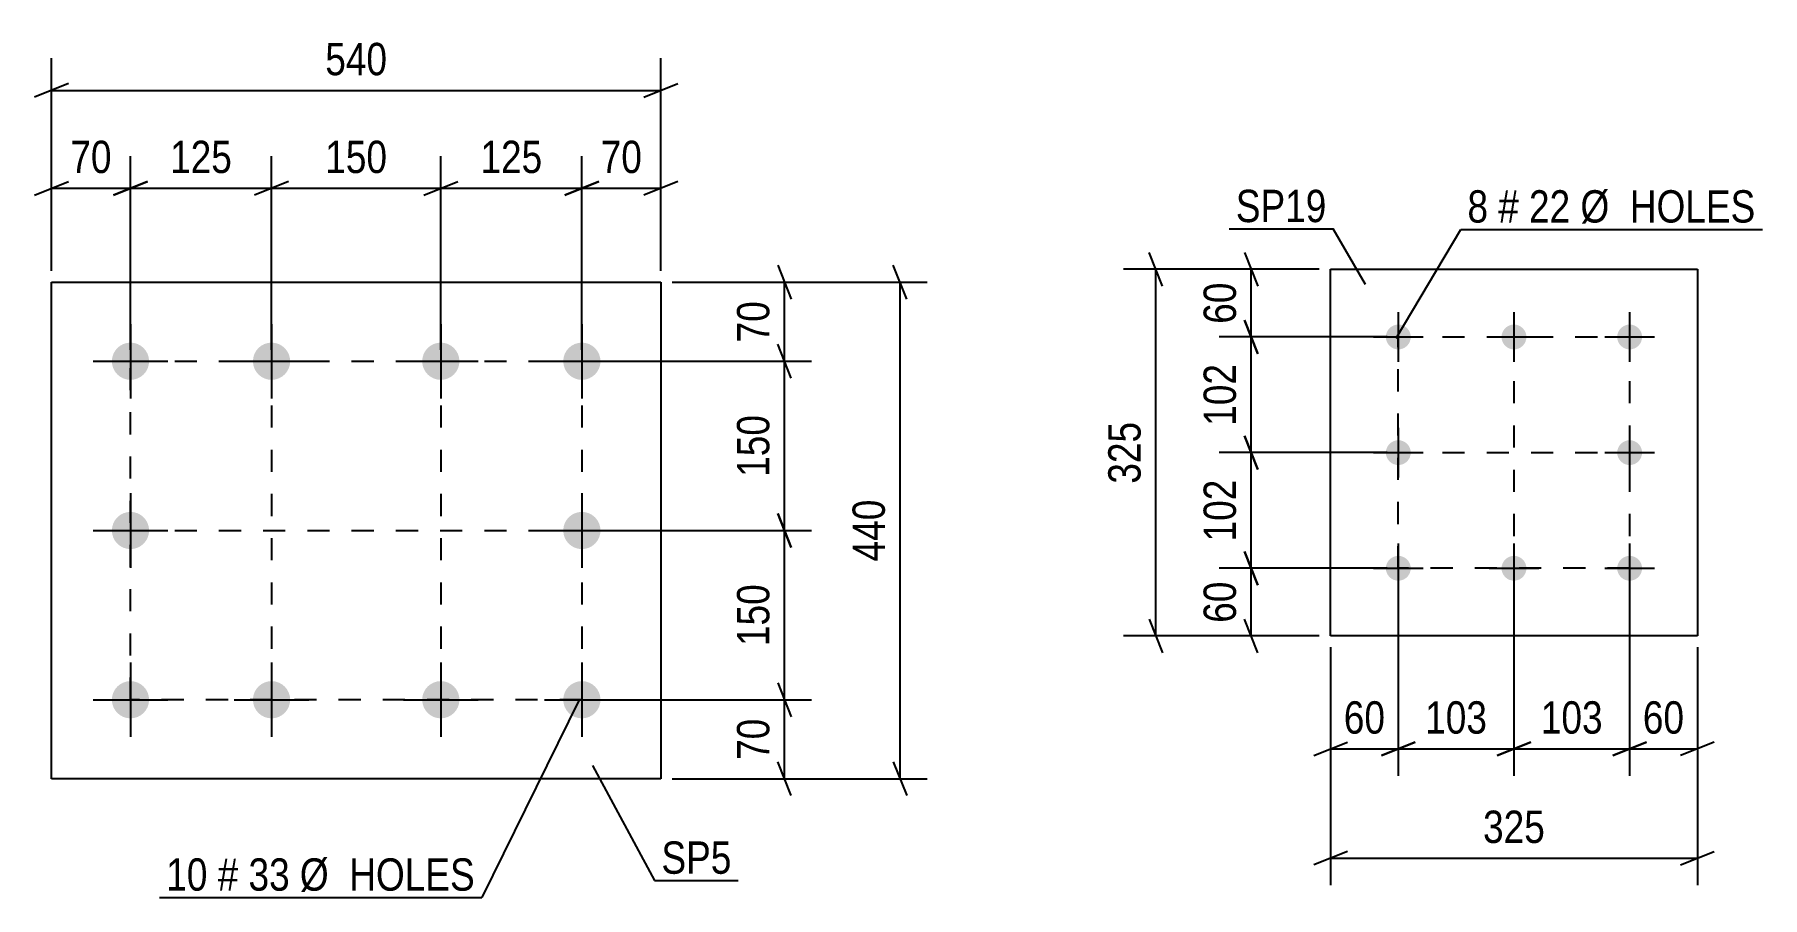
# Model space of a CAD drawing. Header units: millimetres. Extents: x 0 to 1189, y 0 to 841.
# Drawn here: x 396.4 to 549.6, y 268.2 to 344.7 of the extents above; entities that cross this region are included whole.
import ezdxf

# ---------------------------------------------------------------- set-up
doc = ezdxf.new("R2010")
doc.units = ezdxf.units.MM
doc.linetypes.add('DXK_LINE_DOT2', pattern=[3.9198, 1.9599, -1.9599])
doc.styles.add('Arial Narrow', font='ARIALN.TTF', dxfattribs={"height": 0.2})

# ---------------------------------------------------------------- blocks, each defined once
blk = doc.blocks.new('Part-814734972-31509 - 31508')
at = {"color": 2, "linetype": 'Continuous'}
for p, q in [((511.3, 291.37), (511.3, 323.87)), ((511.3, 323.87), (543.8, 323.87)), ((543.8, 323.87), (543.8, 291.37)), ((543.8, 291.37), (511.3, 291.37))]:
    blk.add_line(p, q, dxfattribs=at)
blk = doc.blocks.new('Bolt-814734972-31510 - 31508')
at = {"linetype": 'Continuous'}
for points in [[(517.3, 318.97, -1), (517.3, 316.77, -1)], [(527.55, 318.97, -1), (527.55, 316.77, -1)], [(537.8, 318.97, -1), (537.8, 316.77, -1)], [(517.3, 308.72, -1), (517.3, 306.52, -1)], [(537.8, 308.72, -1), (537.8, 306.52, -1)], [(517.3, 298.47, -1), (517.3, 296.27, -1)], [(527.55, 298.47, -1), (527.55, 296.27, -1)], [(537.8, 298.47, -1), (537.8, 296.27, -1)]]:
    blk.add_hatch(color=1, dxfattribs=at).paths.add_polyline_path(points)
at = {"color": 1, "linetype": 'Continuous'}
for p, q in [((517.3, 320.07), (517.3, 315.67)), ((527.55, 320.07), (527.55, 315.67)), ((537.8, 320.07), (537.8, 315.67)), ((515.1, 317.87), (519.5, 317.87)), ((525.35, 317.87), (529.75, 317.87)), ((535.6, 317.87), (540, 317.87)), ((517.3, 309.82), (517.3, 305.42)), ((537.8, 309.82), (537.8, 305.42)), ((515.1, 307.62), (519.5, 307.62)), ((535.6, 307.62), (540, 307.62)), ((517.3, 299.57), (517.3, 295.17)), ((527.55, 299.57), (527.55, 295.17)), ((537.8, 299.57), (537.8, 295.17)), ((515.1, 297.37), (519.5, 297.37)), ((525.35, 297.37), (529.75, 297.37)), ((535.6, 297.37), (540, 297.37))]:
    blk.add_line(p, q, dxfattribs=at)
blk = doc.blocks.new('Part-814734972-31533 - 31532')
at = {"color": 2, "linetype": 'Continuous'}
for p, q in [((397.95, 278.72), (397.95, 322.72)), ((397.95, 322.72), (451.95, 322.72)), ((451.95, 322.72), (451.95, 278.72)), ((451.95, 278.72), (397.95, 278.72))]:
    blk.add_line(p, q, dxfattribs=at)
blk = doc.blocks.new('Bolt-814734972-31534 - 31532')
at = {"linetype": 'Continuous'}
for points in [[(404.95, 317.37, -1), (404.95, 314.07, -1)], [(417.45, 317.37, -1), (417.45, 314.07, -1)], [(432.45, 317.37, -1), (432.45, 314.07, -1)], [(444.95, 317.37, -1), (444.95, 314.07, -1)], [(404.95, 302.37, -1), (404.95, 299.07, -1)], [(444.95, 302.37, -1), (444.95, 299.07, -1)], [(404.95, 287.37, -1), (404.95, 284.07, -1)], [(417.45, 287.37, -1), (417.45, 284.07, -1)], [(432.45, 287.37, -1), (432.45, 284.07, -1)], [(444.95, 287.37, -1), (444.95, 284.07, -1)]]:
    blk.add_hatch(color=1, dxfattribs=at).paths.add_polyline_path(points)
at = {"color": 1, "linetype": 'Continuous'}
for p, q in [((404.95, 319.02), (404.95, 312.42)), ((417.45, 319.02), (417.45, 312.42)), ((432.45, 319.02), (432.45, 312.42)), ((444.95, 319.02), (444.95, 312.42)), ((401.65, 315.72), (408.25, 315.72)), ((414.15, 315.72), (420.75, 315.72)), ((429.15, 315.72), (435.75, 315.72)), ((441.65, 315.72), (448.25, 315.72)), ((404.95, 304.02), (404.95, 297.42)), ((444.95, 304.02), (444.95, 297.42)), ((401.65, 300.72), (408.25, 300.72)), ((441.65, 300.72), (448.25, 300.72)), ((404.95, 289.02), (404.95, 282.42)), ((417.45, 289.02), (417.45, 282.42)), ((432.45, 289.02), (432.45, 282.42)), ((444.95, 289.02), (444.95, 282.42)), ((401.65, 285.72), (408.25, 285.72)), ((414.15, 285.72), (420.75, 285.72)), ((429.15, 285.72), (435.75, 285.72)), ((441.65, 285.72), (448.25, 285.72))]:
    blk.add_line(p, q, dxfattribs=at)
blk = doc.blocks.new('Rectangle-814734972-34090 - 31508')
at = {"color": 1, "linetype": 'DXK_LINE_DOT2'}
blk.add_lwpolyline([(517.3, 317.87), (537.8, 317.87), (537.8, 297.37), (517.3, 297.37), (517.3, 317.87)], close=True, dxfattribs=at)
blk = doc.blocks.new('Rectangle-814734972-34040 - 31532')
at = {"color": 1, "linetype": 'DXK_LINE_DOT2'}
blk.add_lwpolyline([(404.95, 315.72), (444.95, 315.72), (444.95, 285.72), (404.95, 285.72), (404.95, 315.72)], close=True, dxfattribs=at)
blk = doc.blocks.new('Line-814734972-34100 - 31508')
at = {"color": 1, "linetype": 'DXK_LINE_DOT2'}
blk.add_line((527.55, 317.87), (527.55, 297.37), dxfattribs=at)
blk = doc.blocks.new('Line-814734972-34050 - 31532')
at = {"color": 1, "linetype": 'DXK_LINE_DOT2'}
blk.add_line((404.95, 300.72), (444.95, 300.72), dxfattribs=at)
blk = doc.blocks.new('Line-814734972-34107 - 31508')
at = {"color": 1, "linetype": 'DXK_LINE_DOT2'}
blk.add_line((517.3, 307.62), (537.8, 307.62), dxfattribs=at)
blk = doc.blocks.new('Line-814734972-34057 - 31532')
at = {"color": 1, "linetype": 'DXK_LINE_DOT2'}
blk.add_line((417.45, 315.72), (417.45, 286.12), dxfattribs=at)
blk = doc.blocks.new('Line-814734972-34061 - 31532')
at = {"color": 1, "linetype": 'DXK_LINE_DOT2'}
blk.add_line((432.45, 315.72), (432.45, 285.72), dxfattribs=at)
blk = doc.blocks.new('StraightDimension-814734972-31935 - 31508')
at = {"color": 7, "linetype": 'Continuous'}
for p, q in [((537.8, 296.37), (537.8, 278.97)), ((543.8, 290.37), (543.8, 278.97)), ((536.3, 280.77), (539.3, 281.97)), ((545.3, 281.97), (542.3, 280.77)), ((537.8, 281.37), (543.8, 281.37))]:
    blk.add_line(p, q, dxfattribs=at)
at = {"color": 0}
blk.add_wipeout([(543.23, 282.12), (543.23, 286.32), (538.37, 286.32), (538.37, 282.12)], dxfattribs=at)
at = {"color": 3, "style": 'Arial Narrow'}
blk.add_text('60', height=2.863, dxfattribs=at).set_placement((538.97, 282.72))
blk = doc.blocks.new('StraightDimension-814734972-31937 - 31508')
at = {"color": 7, "linetype": 'Continuous'}
for p, q in [((517.3, 296.37), (517.3, 278.97)), ((527.55, 296.37), (527.55, 278.97)), ((515.8, 280.77), (518.8, 281.97)), ((529.05, 281.97), (526.05, 280.77)), ((517.3, 281.37), (527.55, 281.37))]:
    blk.add_line(p, q, dxfattribs=at)
at = {"color": 0}
blk.add_wipeout([(525.76, 282.12), (525.76, 286.32), (519.08, 286.32), (519.08, 282.12)], dxfattribs=at)
at = {"color": 3, "style": 'Arial Narrow'}
blk.add_text('103', height=2.863, dxfattribs=at).set_placement((519.68, 282.72))
blk = doc.blocks.new('StraightDimension-814734972-31915 - 31508')
at = {"color": 7, "linetype": 'Continuous'}
for p, q in [((503.66, 325.37), (504.86, 322.37)), ((510.3, 323.87), (501.41, 323.87)), ((504.26, 317.87), (504.26, 323.87)), ((504.86, 316.37), (503.66, 319.37)), ((516.3, 317.87), (501.41, 317.87))]:
    blk.add_line(p, q, dxfattribs=at)
at = {"color": 0}
blk.add_wipeout([(503.51, 323.29), (499.31, 323.29), (499.31, 318.44), (503.51, 318.44)], dxfattribs=at)
at = {"color": 3, "style": 'Arial Narrow'}
blk.add_text('60', height=2.863, rotation=90.0002, dxfattribs=at).set_placement((502.91, 319.04))
blk = doc.blocks.new('StraightDimension-814734972-31916 - 31508')
at = {"color": 7, "linetype": 'Continuous'}
for p, q in [((503.66, 319.37), (504.86, 316.37)), ((516.3, 317.87), (501.41, 317.87)), ((504.26, 307.62), (504.26, 317.87)), ((504.86, 306.12), (503.66, 309.12)), ((516.3, 307.62), (501.41, 307.62))]:
    blk.add_line(p, q, dxfattribs=at)
at = {"color": 0}
blk.add_wipeout([(503.51, 316.08), (499.31, 316.08), (499.31, 309.4), (503.51, 309.4)], dxfattribs=at)
at = {"color": 3, "style": 'Arial Narrow'}
blk.add_text('102', height=2.863, rotation=90.0002, dxfattribs=at).set_placement((502.91, 310))
blk = doc.blocks.new('StraightDimension-814734972-31917 - 31508')
at = {"color": 7, "linetype": 'Continuous'}
for p, q in [((503.66, 309.12), (504.86, 306.12)), ((516.3, 307.62), (501.41, 307.62)), ((504.26, 297.37), (504.26, 307.62)), ((504.86, 295.87), (503.66, 298.87)), ((516.3, 297.37), (501.41, 297.37))]:
    blk.add_line(p, q, dxfattribs=at)
at = {"color": 0}
blk.add_wipeout([(503.51, 305.83), (499.31, 305.83), (499.31, 299.15), (503.51, 299.15)], dxfattribs=at)
at = {"color": 3, "style": 'Arial Narrow'}
blk.add_text('102', height=2.863, rotation=90.0002, dxfattribs=at).set_placement((502.91, 299.75))
blk = doc.blocks.new('StraightDimension-814734972-31918 - 31508')
at = {"color": 7, "linetype": 'Continuous'}
for p, q in [((503.66, 298.87), (504.86, 295.87)), ((516.3, 297.37), (501.41, 297.37)), ((504.26, 291.37), (504.26, 297.37)), ((504.86, 289.87), (503.66, 292.87)), ((510.3, 291.37), (501.41, 291.37))]:
    blk.add_line(p, q, dxfattribs=at)
at = {"color": 0}
blk.add_wipeout([(503.51, 296.79), (499.31, 296.79), (499.31, 291.94), (503.51, 291.94)], dxfattribs=at)
at = {"color": 3, "style": 'Arial Narrow'}
blk.add_text('60', height=2.863, rotation=90.0002, dxfattribs=at).set_placement((502.91, 292.54))
blk = doc.blocks.new('StraightDimension-814734972-31931 - 31508')
at = {"color": 7, "linetype": 'Continuous'}
for p, q in [((496.41, 322.37), (495.21, 325.37)), ((510.3, 323.87), (492.96, 323.87)), ((495.81, 291.37), (495.81, 323.87)), ((495.21, 292.87), (496.41, 289.87)), ((510.3, 291.37), (492.96, 291.37))]:
    blk.add_line(p, q, dxfattribs=at)
at = {"color": 0}
blk.add_wipeout([(495.06, 310.96), (490.86, 310.96), (490.86, 304.27), (495.06, 304.27)], dxfattribs=at)
at = {"color": 3, "style": 'Arial Narrow'}
blk.add_text('325', height=2.863, rotation=90.0002, dxfattribs=at).set_placement((494.46, 304.87))
blk = doc.blocks.new('StraightDimension-814734972-31936 - 31508')
at = {"color": 7, "linetype": 'Continuous'}
for p, q in [((527.55, 296.37), (527.55, 278.97)), ((537.8, 296.37), (537.8, 278.97)), ((526.05, 280.77), (529.05, 281.97)), ((539.3, 281.97), (536.3, 280.77)), ((527.55, 281.37), (537.8, 281.37))]:
    blk.add_line(p, q, dxfattribs=at)
at = {"color": 0}
blk.add_wipeout([(536.01, 282.12), (536.01, 286.32), (529.33, 286.32), (529.33, 282.12)], dxfattribs=at)
at = {"color": 3, "style": 'Arial Narrow'}
blk.add_text('103', height=2.863, dxfattribs=at).set_placement((529.93, 282.72))
blk = doc.blocks.new('StraightDimension-814734972-31938 - 31508')
at = {"color": 7, "linetype": 'Continuous'}
for p, q in [((517.3, 296.37), (517.3, 278.97)), ((511.3, 290.37), (511.3, 278.97)), ((509.8, 280.77), (512.8, 281.97)), ((518.8, 281.97), (515.8, 280.77)), ((511.3, 281.37), (517.3, 281.37))]:
    blk.add_line(p, q, dxfattribs=at)
at = {"color": 0}
blk.add_wipeout([(516.73, 282.12), (516.73, 286.32), (511.87, 286.32), (511.87, 282.12)], dxfattribs=at)
at = {"color": 3, "style": 'Arial Narrow'}
blk.add_text('60', height=2.863, dxfattribs=at).set_placement((512.47, 282.72))
blk = doc.blocks.new('StraightDimension-814734972-31951 - 31508')
at = {"color": 7, "linetype": 'Continuous'}
for p, q in [((511.3, 290.37), (511.3, 269.28)), ((543.8, 290.37), (543.8, 269.28)), ((512.8, 272.28), (509.8, 271.08)), ((511.3, 271.68), (543.8, 271.68)), ((542.3, 271.08), (545.3, 272.28))]:
    blk.add_line(p, q, dxfattribs=at)
at = {"color": 0}
blk.add_wipeout([(530.89, 272.43), (530.89, 276.63), (524.21, 276.63), (524.21, 272.43)], dxfattribs=at)
at = {"color": 3, "style": 'Arial Narrow'}
blk.add_text('325', height=2.863, dxfattribs=at).set_placement((524.81, 273.03))
blk = doc.blocks.new('StraightDimension-814734972-32011 - 31532')
at = {"color": 7, "linetype": 'Continuous'}
for p, q in [((397.95, 323.72), (397.95, 333.9)), ((404.95, 316.72), (404.95, 333.9)), ((396.45, 330.45), (399.45, 331.65)), ((397.95, 331.05), (404.95, 331.05)), ((406.45, 331.65), (403.45, 330.45))]:
    blk.add_line(p, q, dxfattribs=at)
at = {"color": 0}
blk.add_wipeout([(403.88, 331.8), (403.88, 336), (399.02, 336), (399.02, 331.8)], dxfattribs=at)
at = {"color": 3, "style": 'Arial Narrow'}
blk.add_text('70', height=2.863, dxfattribs=at).set_placement((399.62, 332.4))
blk = doc.blocks.new('StraightDimension-814734972-32008 - 31532')
at = {"color": 7, "linetype": 'Continuous'}
for p, q in [((432.45, 316.72), (432.45, 333.9)), ((444.95, 316.72), (444.95, 333.9)), ((430.95, 330.45), (433.95, 331.65)), ((432.45, 331.05), (444.95, 331.05)), ((446.45, 331.65), (443.45, 330.45))]:
    blk.add_line(p, q, dxfattribs=at)
at = {"color": 0}
blk.add_wipeout([(442.04, 331.8), (442.04, 336), (435.36, 336), (435.36, 331.8)], dxfattribs=at)
at = {"color": 3, "style": 'Arial Narrow'}
blk.add_text('125', height=2.863, dxfattribs=at).set_placement((435.96, 332.4))
blk = doc.blocks.new('StraightDimension-814734972-31987 - 31532')
at = {"color": 7, "linetype": 'Continuous'}
for p, q in [((462.31, 324.22), (463.51, 321.22)), ((452.95, 322.72), (465.31, 322.72)), ((462.91, 315.72), (462.91, 322.72)), ((463.51, 314.22), (462.31, 317.22)), ((445.95, 315.72), (465.31, 315.72))]:
    blk.add_line(p, q, dxfattribs=at)
at = {"color": 0}
blk.add_wipeout([(462.16, 321.65), (457.96, 321.65), (457.96, 316.79), (462.16, 316.79)], dxfattribs=at)
at = {"color": 3, "style": 'Arial Narrow'}
blk.add_text('70', height=2.863, rotation=90.0002, dxfattribs=at).set_placement((461.56, 317.39))
blk = doc.blocks.new('StraightDimension-814734972-31988 - 31532')
at = {"color": 7, "linetype": 'Continuous'}
for p, q in [((463.51, 314.22), (462.31, 317.22)), ((445.95, 315.72), (465.31, 315.72)), ((462.91, 300.72), (462.91, 315.72)), ((462.31, 302.22), (463.51, 299.22)), ((445.95, 300.72), (465.31, 300.72))]:
    blk.add_line(p, q, dxfattribs=at)
at = {"color": 0}
blk.add_wipeout([(462.16, 311.56), (457.96, 311.56), (457.96, 304.88), (462.16, 304.88)], dxfattribs=at)
at = {"color": 3, "style": 'Arial Narrow'}
blk.add_text('150', height=2.863, rotation=90.0002, dxfattribs=at).set_placement((461.56, 305.48))
blk = doc.blocks.new('StraightDimension-814734972-31989 - 31532')
at = {"color": 7, "linetype": 'Continuous'}
for p, q in [((463.51, 299.22), (462.31, 302.22)), ((445.95, 300.72), (465.31, 300.72)), ((462.91, 285.72), (462.91, 300.72)), ((462.31, 287.22), (463.51, 284.22)), ((445.95, 285.72), (465.31, 285.72))]:
    blk.add_line(p, q, dxfattribs=at)
at = {"color": 0}
blk.add_wipeout([(462.16, 296.56), (457.96, 296.56), (457.96, 289.88), (462.16, 289.88)], dxfattribs=at)
at = {"color": 3, "style": 'Arial Narrow'}
blk.add_text('150', height=2.863, rotation=90.0002, dxfattribs=at).set_placement((461.56, 290.48))
blk = doc.blocks.new('StraightDimension-814734972-31990 - 31532')
at = {"color": 7, "linetype": 'Continuous'}
for p, q in [((462.31, 287.22), (463.51, 284.22)), ((445.95, 285.72), (465.31, 285.72)), ((462.91, 278.72), (462.91, 285.72)), ((463.51, 277.22), (462.31, 280.22)), ((452.95, 278.72), (465.31, 278.72))]:
    blk.add_line(p, q, dxfattribs=at)
at = {"color": 0}
blk.add_wipeout([(462.16, 284.65), (457.96, 284.65), (457.96, 279.79), (462.16, 279.79)], dxfattribs=at)
at = {"color": 3, "style": 'Arial Narrow'}
blk.add_text('70', height=2.863, rotation=90.0002, dxfattribs=at).set_placement((461.56, 280.39))
blk = doc.blocks.new('StraightDimension-814734972-32003 - 31532')
at = {"color": 7, "linetype": 'Continuous'}
for p, q in [((473.75, 321.22), (472.55, 324.22)), ((452.95, 322.72), (475.55, 322.72)), ((473.15, 278.72), (473.15, 322.72)), ((472.55, 280.22), (473.75, 277.22)), ((452.95, 278.72), (475.55, 278.72))]:
    blk.add_line(p, q, dxfattribs=at)
at = {"color": 0}
blk.add_wipeout([(472.4, 304.06), (468.2, 304.06), (468.2, 297.38), (472.4, 297.38)], dxfattribs=at)
at = {"color": 3, "style": 'Arial Narrow'}
blk.add_text('440', height=2.863, rotation=90.0002, dxfattribs=at).set_placement((471.8, 297.98))
blk = doc.blocks.new('StraightDimension-814734972-32007 - 31532')
at = {"color": 7, "linetype": 'Continuous'}
for p, q in [((444.95, 316.72), (444.95, 333.9)), ((451.95, 323.72), (451.95, 333.9)), ((443.45, 330.45), (446.45, 331.65)), ((444.95, 331.05), (451.95, 331.05)), ((453.45, 331.65), (450.45, 330.45))]:
    blk.add_line(p, q, dxfattribs=at)
at = {"color": 0}
blk.add_wipeout([(450.88, 331.8), (450.88, 336), (446.02, 336), (446.02, 331.8)], dxfattribs=at)
at = {"color": 3, "style": 'Arial Narrow'}
blk.add_text('70', height=2.863, dxfattribs=at).set_placement((446.62, 332.4))
blk = doc.blocks.new('StraightDimension-814734972-32009 - 31532')
at = {"color": 7, "linetype": 'Continuous'}
for p, q in [((417.45, 316.72), (417.45, 333.9)), ((432.45, 316.72), (432.45, 333.9)), ((418.95, 331.65), (415.95, 330.45)), ((417.45, 331.05), (432.45, 331.05)), ((430.95, 330.45), (433.95, 331.65))]:
    blk.add_line(p, q, dxfattribs=at)
at = {"color": 0}
blk.add_wipeout([(428.29, 331.8), (428.29, 336), (421.61, 336), (421.61, 331.8)], dxfattribs=at)
at = {"color": 3, "style": 'Arial Narrow'}
blk.add_text('150', height=2.863, dxfattribs=at).set_placement((422.21, 332.4))
blk = doc.blocks.new('StraightDimension-814734972-32010 - 31532')
at = {"color": 7, "linetype": 'Continuous'}
for p, q in [((404.95, 316.72), (404.95, 333.9)), ((417.45, 316.72), (417.45, 333.9)), ((403.45, 330.45), (406.45, 331.65)), ((404.95, 331.05), (417.45, 331.05)), ((418.95, 331.65), (415.95, 330.45))]:
    blk.add_line(p, q, dxfattribs=at)
at = {"color": 0}
blk.add_wipeout([(414.54, 331.8), (414.54, 336), (407.86, 336), (407.86, 331.8)], dxfattribs=at)
at = {"color": 3, "style": 'Arial Narrow'}
blk.add_text('125', height=2.863, dxfattribs=at).set_placement((408.46, 332.4))
blk = doc.blocks.new('StraightDimension-814734972-32027 - 31532')
at = {"color": 7, "linetype": 'Continuous'}
for p, q in [((397.95, 323.72), (397.95, 342.57)), ((451.95, 323.72), (451.95, 342.57)), ((399.45, 340.32), (396.45, 339.12)), ((450.45, 339.12), (453.45, 340.32)), ((397.95, 339.72), (451.95, 339.72))]:
    blk.add_line(p, q, dxfattribs=at)
at = {"color": 0}
blk.add_wipeout([(428.29, 340.47), (428.29, 344.67), (421.61, 344.67), (421.61, 340.47)], dxfattribs=at)
at = {"color": 3, "style": 'Arial Narrow'}
blk.add_text('540', height=2.863, dxfattribs=at).set_placement((422.21, 341.07))
blk = doc.blocks.new('Mark-814734972-32316 - 31508')
at = {"color": 0}
blk.add_wipeout([(510.94, 328.05), (510.94, 331.05), (502.9, 331.05), (502.9, 328.05)], dxfattribs=at)
blk.add_wipeout([(510.94, 328.05), (510.94, 331.05), (502.9, 331.05), (502.9, 328.05)], dxfattribs=at)
at = {"color": 30, "linetype": 'Continuous'}
for p in [(502.3, 327.45), (514.38, 322.51)]:
    blk.add_line(p, (511.54, 327.45), dxfattribs=at)
at = {"color": 3, "style": 'Arial Narrow'}
blk.add_text('SP19', height=2.863, dxfattribs=at).set_placement((502.9, 328.05))
blk = doc.blocks.new('Mark-814734972-32319 - 31508')
at = {"color": 0}
for points in [[(525.26, 328.01), (525.26, 331.01), (523.43, 331.01), (523.43, 328.01)], [(527.98, 328.01), (527.98, 331.01), (526.16, 331.01), (526.16, 328.01)], [(532.54, 328.01), (532.54, 331.01), (528.88, 331.01), (528.88, 328.01)], [(548.97, 328.01), (548.97, 331.01), (533.44, 331.01), (533.44, 328.01)]]:
    blk.add_wipeout(points, dxfattribs=at)
for points in [[(525.26, 328.01), (525.26, 331.01), (523.43, 331.01), (523.43, 328.01)], [(527.98, 328.01), (527.98, 331.01), (526.16, 331.01), (526.16, 328.01)], [(532.54, 328.01), (532.54, 331.01), (528.88, 331.01), (528.88, 328.01)], [(548.97, 328.01), (548.97, 331.01), (533.44, 331.01), (533.44, 328.01)]]:
    blk.add_wipeout(points, dxfattribs=at)
at = {"color": 7, "linetype": 'Continuous'}
for p, q in [((517.11, 317.77), (522.83, 327.41)), ((522.83, 327.41), (549.57, 327.41))]:
    blk.add_line(p, q, dxfattribs=at)
at = {"color": 3, "style": 'Arial Narrow'}
for s, height, p in [('8', 2.86, (523.43, 328.01)), ('#', 2.86, (526.16, 328.01)), ('22', 2.863, (528.88, 328.01)), ('Ø  HOLES', 2.863, (533.44, 328.01))]:
    blk.add_text(s, height=height, dxfattribs=at).set_placement(p)
blk = doc.blocks.new('Mark-814734972-32324 - 31532')
at = {"color": 0}
blk.add_wipeout([(458.21, 270.3), (458.21, 273.3), (452, 273.3), (452, 270.3)], dxfattribs=at)
blk.add_wipeout([(458.21, 270.3), (458.21, 273.3), (452, 273.3), (452, 270.3)], dxfattribs=at)
at = {"color": 30, "linetype": 'Continuous'}
for p, q in [((445.88, 279.88), (451.4, 269.7)), ((451.4, 269.7), (458.81, 269.7))]:
    blk.add_line(p, q, dxfattribs=at)
at = {"color": 3, "style": 'Arial Narrow'}
blk.add_text('SP5', height=2.863, dxfattribs=at).set_placement((452, 270.3))
blk = doc.blocks.new('Mark-814734972-32327 - 31532')
at = {"color": 0}
for points in [[(411.78, 268.8), (411.78, 271.8), (408.12, 271.8), (408.12, 268.8)], [(414.51, 268.8), (414.51, 271.8), (412.68, 271.8), (412.68, 268.8)], [(419.06, 268.8), (419.06, 271.8), (415.41, 271.8), (415.41, 268.8)], [(435.49, 268.8), (435.49, 271.8), (419.96, 271.8), (419.96, 268.8)]]:
    blk.add_wipeout(points, dxfattribs=at)
for points in [[(411.78, 268.8), (411.78, 271.8), (408.12, 271.8), (408.12, 268.8)], [(414.51, 268.8), (414.51, 271.8), (412.68, 271.8), (412.68, 268.8)], [(419.06, 268.8), (419.06, 271.8), (415.41, 271.8), (415.41, 268.8)], [(435.49, 268.8), (435.49, 271.8), (419.96, 271.8), (419.96, 268.8)]]:
    blk.add_wipeout(points, dxfattribs=at)
at = {"color": 7, "linetype": 'Continuous'}
for p in [(444.73, 285.76), (407.52, 268.2)]:
    blk.add_line(p, (436.09, 268.2), dxfattribs=at)
at = {"color": 3, "style": 'Arial Narrow'}
for s, height, p in [('10', 2.863, (408.12, 268.8)), ('#', 2.86, (412.68, 268.8)), ('33', 2.863, (415.41, 268.8)), ('Ø  HOLES', 2.863, (419.96, 268.8))]:
    blk.add_text(s, height=height, dxfattribs=at).set_placement(p)

msp = doc.modelspace()

# ---------------------------------------------------------------- block references
for name in ['Part-814734972-31509 - 31508', 'Part-814734972-31533 - 31532', 'Bolt-814734972-31510 - 31508', 'Bolt-814734972-31534 - 31532', 'Rectangle-814734972-34090 - 31508', 'Line-814734972-34100 - 31508', 'Rectangle-814734972-34040 - 31532', 'Line-814734972-34057 - 31532', 'Line-814734972-34061 - 31532', 'Line-814734972-34107 - 31508', 'Line-814734972-34050 - 31532']:
    msp.add_blockref(name, (0, 0))

# ---------------------------------------------------------------- next in the draw order: block references
for name in ['StraightDimension-814734972-32011 - 31532', 'StraightDimension-814734972-32008 - 31532', 'Mark-814734972-32319 - 31508', 'StraightDimension-814734972-31915 - 31508', 'StraightDimension-814734972-31937 - 31508', 'StraightDimension-814734972-31935 - 31508', 'Mark-814734972-32327 - 31532']:
    msp.add_blockref(name, (0, 0))

# ---------------------------------------------------------------- next in the draw order: block references
for name in ['StraightDimension-814734972-32009 - 31532', 'StraightDimension-814734972-31987 - 31532', 'StraightDimension-814734972-31916 - 31508', 'StraightDimension-814734972-31936 - 31508']:
    msp.add_blockref(name, (0, 0))

# ---------------------------------------------------------------- next in the draw order: block references
for name in ['StraightDimension-814734972-32010 - 31532', 'StraightDimension-814734972-31988 - 31532', 'StraightDimension-814734972-31917 - 31508']:
    msp.add_blockref(name, (0, 0))

# ---------------------------------------------------------------- next in the draw order: block references
for name in ['StraightDimension-814734972-31989 - 31532', 'StraightDimension-814734972-31918 - 31508']:
    msp.add_blockref(name, (0, 0))

# ---------------------------------------------------------------- next in the draw order: block references
for name in ['StraightDimension-814734972-31931 - 31508', 'StraightDimension-814734972-31990 - 31532']:
    msp.add_blockref(name, (0, 0))

# ---------------------------------------------------------------- next in the draw order: block references
for name in ['Mark-814734972-32316 - 31508', 'StraightDimension-814734972-32003 - 31532', 'StraightDimension-814734972-31938 - 31508']:
    msp.add_blockref(name, (0, 0))

# ---------------------------------------------------------------- next in the draw order: block references
for name in ['StraightDimension-814734972-32007 - 31532', 'StraightDimension-814734972-31951 - 31508', 'Mark-814734972-32324 - 31532']:
    msp.add_blockref(name, (0, 0))

# ---------------------------------------------------------------- next in the draw order: block references
msp.add_blockref('StraightDimension-814734972-32027 - 31532', (0, 0))

doc.saveas('drawing.dxf')
